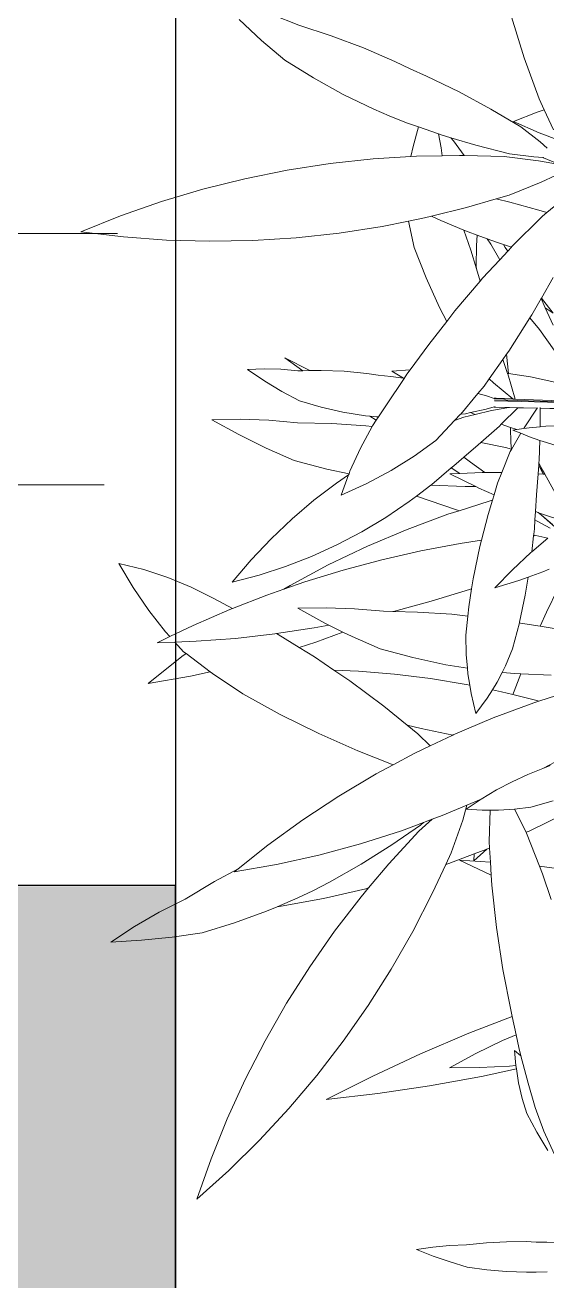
# Model space of a CAD drawing. Header units: millimetres. Extents: x 8 to 218431, y 13 to 56484.
# Drawn here: x 41030 to 41268, y 15772 to 16346 of the extents above; entities that cross this region are included whole.
import ezdxf

# ---------------------------------------------------------------- set-up
doc = ezdxf.new("R2010")
doc.units = ezdxf.units.MM
doc.header["$MEASUREMENT"] = 0
doc.linetypes.add('HIDDEN2', pattern=[0.1875, 0.125, -0.0625])
doc.layers.add('AS', color=8, linetype='HIDDEN2', lineweight=5)
doc.layers.add('Edges', color=7, linetype='Continuous', lineweight=18)
doc.layers.add('tampak', color=7, linetype='Continuous')

# ---------------------------------------------------------------- blocks, each defined once
blk = doc.blocks.new('OUTDOOR')
blk.add_line((1833117.56, 62258.33), (1833117.56, 44386.87))
blk = doc.blocks.new('BAMBOOPLAN')
at = {"layer": 'Edges'}
for p, q in [((-5.4882, 8.0973), (-5.3218, 7.8722)), ((-5.3218, 7.8722), (-5.1426, 7.6499)), ((-5.1426, 7.6499), (-5.0866, 7.5928)), ((-6.9712, 7.602), (-6.7829, 7.5929)), ((-6.7829, 7.5929), (-6.5595, 7.5968)), ((-6.5595, 7.5968), (-6.3356, 7.5914)), ((-6.3356, 7.5914), (-6.1138, 7.5742)), ((-6.1138, 7.5742), (-6.0033, 7.5608)), ((-6.0033, 7.5608), (-5.8855, 7.5512)), ((-5.8855, 7.5512), (-5.651, 7.5226)), ((-5.2525, 7.4558), (-5.1257, 7.5642)), ((-5.1257, 7.5642), (-5.0866, 7.5928)), ((-5.0866, 7.5928), (-4.987, 7.491)), ((-7.1627, 7.5008), (-6.9799, 7.4194)), ((-5.651, 7.5226), (-5.4183, 7.4845)), ((-5.4183, 7.4845), (-5.1959, 7.4376)), ((-6.9799, 7.4194), (-6.7949, 7.3469)), ((-5.2525, 7.4558), (-5.069, 7.4399)), ((-5.1959, 7.4376), (-5.044, 7.3865)), ((-5.069, 7.4399), (-4.9271, 7.4365)), ((-5.044, 7.3865), (-4.9885, 7.3639)), ((-6.7949, 7.3469), (-6.5789, 7.299)), ((-6.5789, 7.299), (-6.3609, 7.2606)), ((-5.0504, 7.2812), (-4.9922, 7.297)), ((-4.9922, 7.297), (-4.9901, 7.2976)), ((-4.9903, 7.2948), (-4.9922, 7.297)), ((-6.3609, 7.2606), (-6.1398, 7.2338)), ((-6.1398, 7.2338), (-6.0316, 7.2254)), ((-6.0316, 7.2254), (-5.9097, 7.2202)), ((-5.9097, 7.2202), (-5.8281, 7.2201)), ((-5.8281, 7.2201), (-5.8194, 7.0888)), ((-5.8281, 7.2201), (-5.6888, 7.2199)), ((-5.6888, 7.2199), (-5.642, 7.1394)), ((-5.6888, 7.2199), (-5.6715, 7.2199)), ((-5.6715, 7.2199), (-5.6039, 7.2226)), ((-5.6039, 7.2226), (-5.4339, 7.2293)), ((-5.6039, 7.2226), (-5.5805, 7.2083)), ((-5.4852, 7.1402), (-5.2362, 7.2195)), ((-5.4339, 7.2293), (-5.2074, 7.2489)), ((-5.2362, 7.2195), (-5.0154, 7.2669)), ((-5.2074, 7.2489), (-5.0504, 7.2812)), ((-5.0154, 7.2669), (-4.876, 7.2886)), ((-4.9903, 7.2948), (-4.876, 7.2886)), ((-4.9523, 7.1405), (-4.804, 7.2847)), ((-5.642, 7.1394), (-5.6192, 7.0926)), ((-5.5805, 7.2083), (-5.4852, 7.1402)), ((-5.5123, 7.1316), (-5.4852, 7.1402)), ((-5.123, 6.9927), (-4.9523, 7.1405)), ((-5.8194, 7.0888), (-5.812, 7.0205)), ((-5.7778, 7.0348), (-5.6192, 7.0926)), ((-5.6192, 7.0926), (-5.5123, 7.1316)), ((-4.8524, 6.9645), (-4.7547, 7.1228)), ((-6.0389, 6.926), (-5.812, 7.0205)), ((-5.812, 7.0205), (-5.7778, 7.0348)), ((-5.195, 6.9416), (-5.123, 6.9927)), ((-6.2948, 6.8054), (-6.0389, 6.926)), ((-5.3593, 6.8249), (-5.195, 6.9416)), ((-5.195, 6.9416), (-5.1025, 6.9511)), ((-5.1025, 6.9511), (-4.9066, 6.9634)), ((-4.9973, 6.6773), (-4.8715, 6.9335)), ((-4.9066, 6.9634), (-4.8524, 6.9645)), ((-4.8715, 6.9335), (-4.8524, 6.9645)), ((-6.5451, 6.6734), (-6.2948, 6.8054)), ((-5.557, 6.6965), (-5.3593, 6.8249)), ((-6.789, 6.5302), (-6.5451, 6.6734)), ((-5.6881, 6.6171), (-5.5963, 6.671)), ((-5.5963, 6.671), (-5.557, 6.6965)), ((-5.557, 6.6965), (-5.491, 6.6898)), ((-5.491, 6.6898), (-5.3267, 6.68)), ((-5.3267, 6.68), (-5.2406, 6.5708)), ((-5.3267, 6.68), (-5.2965, 6.6781)), ((-5.2965, 6.6781), (-5.2342, 6.677)), ((-5.2342, 6.677), (-5.2169, 6.6119)), ((-5.2342, 6.677), (-5.1652, 6.6757)), ((-5.1652, 6.6757), (-5.1317, 6.6499)), ((-5.1652, 6.6757), (-5.101, 6.6744)), ((-5.1317, 6.6499), (-5.0429, 6.5739)), ((-5.101, 6.6744), (-5.0524, 6.6755)), ((-5.0524, 6.6755), (-4.9976, 6.6767)), ((-5.0524, 6.6755), (-5.0348, 6.661)), ((-5.0429, 6.5739), (-5.0121, 6.6438)), ((-5.0348, 6.661), (-5.0121, 6.6438)), ((-5.0121, 6.6438), (-4.9976, 6.6767)), ((-4.9976, 6.6767), (-4.9973, 6.6773)), ((-5.8402, 6.5278), (-5.6881, 6.6171)), ((-5.6881, 6.6171), (-5.5977, 6.4667)), ((-5.2406, 6.5708), (-5.1674, 6.4689)), ((-5.2169, 6.6119), (-5.1735, 6.4837)), ((-5.1096, 6.4226), (-5.0429, 6.5739)), ((-4.7041, 6.4249), (-4.675, 6.577)), ((-7.026, 6.3763), (-6.789, 6.5302)), ((-6.0905, 6.3958), (-5.8402, 6.5278)), ((-5.1735, 6.4837), (-5.1674, 6.4689)), ((-6.3465, 6.2752), (-6.0905, 6.3958)), ((-5.5977, 6.4667), (-5.4584, 6.3048)), ((-5.2103, 6.1628), (-5.1182, 6.4004)), ((-5.1674, 6.4689), (-5.1182, 6.4004)), ((-5.1182, 6.4004), (-5.1096, 6.4226)), ((-4.7276, 6.302), (-4.7044, 6.4234)), ((-4.7044, 6.4234), (-4.7041, 6.4249)), ((-4.7044, 6.4234), (-4.6593, 6.3749)), ((-4.7041, 6.4249), (-4.599, 6.3583)), ((-7.2554, 6.2119), (-7.026, 6.3763)), ((-4.6593, 6.3749), (-4.599, 6.3583)), ((-4.6593, 6.3749), (-4.5746, 6.2837)), ((-6.6075, 6.1664), (-6.3465, 6.2752)), ((-5.4584, 6.3048), (-5.313, 6.151)), ((-4.7927, 6.0294), (-4.733, 6.2793)), ((-4.733, 6.2793), (-4.7276, 6.302)), ((-4.733, 6.2793), (-4.6487, 6.2282)), ((-7.4768, 6.0376), (-7.2554, 6.2119)), ((-6.873, 6.0696), (-6.6075, 6.1664)), ((-5.313, 6.151), (-5.2384, 6.0792)), ((-5.2384, 6.0792), (-5.2103, 6.1628)), ((-4.6487, 6.2282), (-4.5142, 6.1319)), ((-7.1423, 5.9851), (-6.873, 6.0696)), ((-5.2991, 5.8986), (-5.2384, 6.0792)), ((-3.5953, 6.0675), (-4.7768, 5.697)), ((-7.6894, 5.8538), (-7.4768, 6.0376)), ((-7.4146, 5.9131), (-7.1423, 5.9851)), ((-4.8114, 5.9644), (-4.7994, 6.0061)), ((-4.7994, 6.0061), (-4.7927, 6.0294)), ((-4.7994, 6.0061), (-4.7453, 5.8901)), ((-3.5958, 6.0666), (-4.7751, 5.6906)), ((-4.4779, 5.7434), (-3.6219, 6.0155)), ((-7.6894, 5.8538), (-7.4146, 5.9131)), ((-4.8539, 5.8165), (-4.8114, 5.9644)), ((-4.8114, 5.9644), (-4.7522, 5.8889)), ((-4.7453, 5.8901), (-4.604, 5.9154)), ((-4.604, 5.9154), (-4.4214, 5.9375)), ((-5.3617, 5.703), (-5.2991, 5.8986)), ((-4.7522, 5.8889), (-4.7453, 5.8901)), ((-4.7522, 5.8889), (-4.7499, 5.886)), ((-4.7499, 5.886), (-4.6513, 5.7465)), ((-4.6513, 5.7465), (-4.3082, 5.8498)), ((-4.6504, 5.7452), (-4.3082, 5.8498)), ((-4.8927, 5.7013), (-4.8702, 5.76)), ((-4.8702, 5.76), (-4.8539, 5.8165)), ((-4.8539, 5.8165), (-4.8189, 5.8007)), ((-4.8189, 5.8007), (-4.665, 5.7424)), ((-4.779, 5.7059), (-4.6627, 5.7415)), ((-4.7687, 5.7111), (-4.665, 5.7424)), ((-4.665, 5.7424), (-4.6627, 5.7415)), ((-4.6627, 5.7415), (-4.6622, 5.7416)), ((-4.6622, 5.7416), (-4.6617, 5.7418)), ((-4.6617, 5.7418), (-4.661, 5.742)), ((-4.661, 5.742), (-4.6504, 5.7452)), ((-4.6513, 5.7465), (-4.6504, 5.7452)), ((-4.4951, 5.7379), (-4.4943, 5.741)), ((-4.4779, 5.7434), (-4.4797, 5.7485)), ((-4.4775, 5.7424), (-4.4779, 5.7434)), ((-4.4775, 5.7424), (-4.2936, 5.8001)), ((-4.437, 5.6289), (-4.4775, 5.7424)), ((-5.4724, 5.6554), (-5.3617, 5.703)), ((-5.3808, 5.6376), (-5.3724, 5.6695)), ((-5.3724, 5.6695), (-5.3617, 5.703)), ((-4.9551, 5.5383), (-4.8927, 5.7013)), ((-4.8927, 5.7013), (-4.8338, 5.7047)), ((-4.8338, 5.7047), (-4.7807, 5.7048)), ((-4.7792, 5.708), (-4.7807, 5.7048)), ((-4.7807, 5.7048), (-4.7802, 5.7048)), ((-4.7792, 5.708), (-4.7788, 5.7081)), ((-4.7788, 5.7081), (-4.7687, 5.7111)), ((-4.7731, 5.6249), (-4.6721, 5.6813)), ((-4.7533, 5.6558), (-4.4951, 5.7379)), ((-4.7533, 5.6558), (-4.6721, 5.6813)), ((-4.6833, 5.5609), (-4.6154, 5.6991)), ((-4.6721, 5.6813), (-4.6154, 5.6991)), ((-4.6154, 5.6991), (-4.4954, 5.7367)), ((-4.5341, 5.5891), (-4.4954, 5.7367)), ((-4.4954, 5.7367), (-4.4951, 5.7379)), ((-4.4031, 5.6441), (-4.3002, 5.6837)), ((-5.7649, 5.5547), (-5.6204, 5.5884)), ((-5.6204, 5.5884), (-5.547, 5.6016)), ((-5.547, 5.6016), (-5.467, 5.621)), ((-5.4724, 5.6554), (-5.3839, 5.637)), ((-5.467, 5.621), (-5.3839, 5.637)), ((-5.4337, 5.4373), (-5.3808, 5.6376)), ((-5.3839, 5.637), (-5.3808, 5.6376)), ((-4.8969, 5.5684), (-4.8085, 5.6232)), ((-4.8642, 5.5669), (-4.7731, 5.6249)), ((-4.8085, 5.6232), (-4.7645, 5.6542)), ((-4.7623, 5.6529), (-4.7645, 5.6542)), ((-4.7645, 5.6542), (-4.7644, 5.6542)), ((-4.7623, 5.6529), (-4.7533, 5.6558)), ((-4.5765, 5.5619), (-4.5353, 5.583)), ((-4.5353, 5.583), (-4.503, 5.5995)), ((-4.5353, 5.583), (-4.5341, 5.5891)), ((-4.503, 5.5995), (-4.437, 5.6289)), ((-4.437, 5.6289), (-4.4031, 5.6441)), ((-6.1611, 5.5097), (-6.0221, 5.4692)), ((-6.1611, 5.5097), (-5.9787, 5.485)), ((-5.9787, 5.485), (-5.9102, 5.5099)), ((-5.9102, 5.5099), (-5.7649, 5.5547)), ((-4.9789, 5.4848), (-4.9559, 5.5364)), ((-4.9789, 5.4848), (-4.9288, 5.5258)), ((-4.9559, 5.5364), (-4.9255, 5.5507)), ((-4.9559, 5.5364), (-4.9551, 5.5383)), ((-4.9288, 5.5258), (-4.8642, 5.5669)), ((-4.9255, 5.5507), (-4.8969, 5.5684)), ((-4.8969, 5.5684), (-4.8642, 5.5669)), ((-4.7694, 5.4049), (-4.6906, 5.5461)), ((-4.6906, 5.5461), (-4.6833, 5.5609)), ((-4.6833, 5.5609), (-4.619, 5.5615)), ((-4.619, 5.5615), (-4.5765, 5.5619)), ((-4.619, 5.5615), (-4.5839, 5.4663)), ((-4.5995, 5.5501), (-4.5765, 5.5619)), ((-4.5995, 5.5501), (-4.5424, 5.5475)), ((-4.5665, 5.4273), (-4.5424, 5.5475)), ((-4.5424, 5.5475), (-4.4817, 5.5446)), ((-4.4817, 5.5446), (-4.4097, 5.5444)), ((-4.3727, 5.4205), (-4.4097, 5.5444)), ((-4.4097, 5.5444), (-4.3646, 5.5443)), ((-4.3646, 5.5443), (-4.2486, 5.5492)), ((-6.2656, 5.3991), (-6.161, 5.4322)), ((-6.161, 5.4322), (-6.0525, 5.4582)), ((-6.0525, 5.4582), (-6.0221, 5.4692)), ((-6.0221, 5.4692), (-5.9787, 5.485)), ((-5.4568, 5.345), (-5.4337, 5.4373)), ((-5.0517, 5.3211), (-4.9789, 5.4848)), ((-4.7694, 5.4049), (-4.6062, 5.4263)), ((-4.6062, 5.4263), (-4.5675, 5.4296)), ((-4.5839, 5.4663), (-4.5675, 5.4296)), ((-4.5763, 5.2646), (-4.5695, 5.4124)), ((-4.5695, 5.4124), (-4.5665, 5.4273)), ((-4.5675, 5.4296), (-4.5665, 5.4273)), ((-4.3684, 5.4044), (-4.3727, 5.4205)), ((-6.3661, 5.359), (-6.2656, 5.3991)), ((-6.3661, 5.359), (-6.2356, 5.3243)), ((-5.5402, 5.3248), (-5.5107, 5.3317)), ((-5.5107, 5.3317), (-5.4697, 5.3413)), ((-5.5107, 5.3317), (-5.4631, 5.3198)), ((-5.4697, 5.3413), (-5.4568, 5.345)), ((-5.4631, 5.3198), (-5.4568, 5.345)), ((-4.8443, 5.2777), (-4.7808, 5.3845)), ((-4.7808, 5.3845), (-4.7694, 5.4049)), ((-4.3684, 5.4044), (-4.3434, 5.3778)), ((-4.3642, 5.3889), (-4.3684, 5.4044)), ((-4.3642, 5.3889), (-4.3183, 5.3431)), ((-4.3496, 5.3341), (-4.3642, 5.3889)), ((-4.3496, 5.3341), (-4.3183, 5.3431)), ((-4.3138, 5.2003), (-4.3496, 5.3341)), ((-4.3434, 5.3778), (-4.3081, 5.3461)), ((-4.3183, 5.3431), (-4.3081, 5.3461)), ((-4.3081, 5.3461), (-4.1349, 5.1903)), ((-6.2356, 5.3243), (-6.1065, 5.2963)), ((-6.1065, 5.2963), (-5.979, 5.2752)), ((-5.979, 5.2752), (-5.8322, 5.283)), ((-5.8322, 5.283), (-5.687, 5.2984)), ((-5.7312, 5.2045), (-5.5153, 5.264)), ((-5.687, 5.2984), (-5.5402, 5.3248)), ((-5.5153, 5.264), (-5.4745, 5.2729)), ((-5.5017, 5.1137), (-5.4745, 5.2729)), ((-5.4745, 5.2729), (-5.4739, 5.2767)), ((-5.4739, 5.2767), (-5.4631, 5.3198)), ((-5.1519, 5.1788), (-5.0517, 5.3211)), ((-4.8882, 5.2039), (-4.8443, 5.2777)), ((-4.8443, 5.2777), (-4.7915, 5.2621)), ((-4.7915, 5.2621), (-4.6827, 5.2286)), ((-4.6827, 5.2286), (-4.5763, 5.2646)), ((-4.5798, 5.1894), (-4.5763, 5.2646)), ((-5.9439, 5.1362), (-5.7312, 5.2045)), ((-5.2635, 5.0413), (-5.1519, 5.1788)), ((-4.9832, 5.0428), (-4.8985, 5.1865)), ((-4.8985, 5.1865), (-4.8882, 5.2039)), ((-4.8985, 5.1865), (-4.8335, 5.1704)), ((-4.8955, 5.1462), (-4.8335, 5.1704)), ((-4.8335, 5.1704), (-4.6992, 5.223)), ((-4.6992, 5.223), (-4.6827, 5.2286)), ((-4.577, 5.1105), (-4.5798, 5.1894)), ((-4.2853, 5.0953), (-4.3138, 5.2003)), ((-6.3056, 5.036), (-6.1268, 5.0906)), ((-6.1268, 5.0906), (-5.9439, 5.1362)), ((-5.517, 4.9487), (-5.5017, 5.1137)), ((-4.9883, 5.0351), (-4.7722, 5.0999)), ((-4.8955, 5.1462), (-4.7078, 5.1221)), ((-4.7722, 5.0999), (-4.7078, 5.1221)), ((-4.7078, 5.1221), (-4.6864, 5.1194)), ((-4.6864, 5.1194), (-4.577, 5.1105)), ((-4.5758, 5.074), (-4.577, 5.1105)), ((-4.2853, 5.0953), (-4.2662, 5.0947)), ((-4.2712, 5.043), (-4.2853, 5.0953)), ((-4.2662, 5.0947), (-4.241, 5.0864)), ((-4.2662, 5.0947), (-4.2643, 5.0946)), ((-4.2643, 5.0946), (-4.0636, 5.0965)), ((-4.241, 5.0864), (-4.1069, 5.0302)), ((-4.241, 5.0864), (-4.1529, 5.051)), ((-6.4797, 4.9724), (-6.3056, 5.036)), ((-5.3862, 4.9089), (-5.2635, 5.0413)), ((-5.0532, 4.9376), (-4.9883, 5.0351)), ((-4.9883, 5.0351), (-4.9832, 5.0428)), ((-4.7588, 4.9382), (-4.5943, 5.0613)), ((-4.5943, 5.0613), (-4.5758, 5.074)), ((-4.5723, 4.9757), (-4.5758, 5.074)), ((-4.2712, 5.043), (-4.2539, 5.0392)), ((-4.2561, 4.9875), (-4.2712, 5.043)), ((-4.2539, 5.0392), (-4.1601, 5.0247)), ((-6.4797, 4.9724), (-6.281, 4.9384)), ((-6.281, 4.9384), (-6.0825, 4.9133)), ((-5.6638, 4.9137), (-5.5172, 4.9312)), ((-5.5749, 4.8475), (-5.5174, 4.9244)), ((-5.5197, 4.7819), (-5.5174, 4.9244)), ((-5.5174, 4.9244), (-5.5172, 4.9312)), ((-5.5172, 4.9312), (-5.517, 4.9487)), ((-5.0862, 4.8881), (-5.0532, 4.9376)), ((-5.0532, 4.9376), (-4.7779, 4.9373)), ((-4.8205, 4.892), (-4.7588, 4.9382)), ((-4.7779, 4.9373), (-4.7588, 4.9382)), ((-4.5582, 4.8041), (-4.5723, 4.9757)), ((-4.2484, 4.9526), (-4.2561, 4.9875)), ((-4.2484, 4.9526), (-4.2415, 4.9439)), ((-4.246, 4.9421), (-4.2484, 4.9526)), ((-4.246, 4.9421), (-4.2415, 4.9439)), ((-4.2231, 4.8393), (-4.246, 4.9421)), ((-4.2415, 4.9439), (-4.232, 4.9477)), ((-4.232, 4.9477), (-4.1527, 4.9585)), ((-4.2231, 4.8393), (-4.1527, 4.9585)), ((-6.0825, 4.9133), (-5.8845, 4.8973)), ((-5.8845, 4.8973), (-5.6638, 4.9137)), ((-5.6779, 4.6928), (-5.5749, 4.8475)), ((-5.5197, 4.7819), (-5.3862, 4.9089)), ((-5.1969, 4.7402), (-5.0862, 4.8881)), ((-5.0391, 4.7125), (-4.8205, 4.892)), ((-4.2269, 4.833), (-4.2231, 4.8393)), ((-4.6826, 4.7389), (-4.5582, 4.8041)), ((-4.5547, 4.7614), (-4.5582, 4.8041)), ((-4.5271, 4.5469), (-4.5547, 4.7614)), ((-4.3041, 4.6874), (-4.2269, 4.833)), ((-4.1127, 4.7383), (-4.0787, 4.7682)), ((-5.7728, 4.5317), (-5.6779, 4.6928)), ((-5.3151, 4.5994), (-5.1969, 4.7402)), ((-5.2494, 4.5231), (-5.0391, 4.7125)), ((-4.909, 4.6094), (-4.6826, 4.7389)), ((-4.3745, 4.5388), (-4.3041, 4.6874)), ((-4.2415, 4.6355), (-4.1912, 4.6756)), ((-4.1912, 4.6756), (-4.1127, 4.7383)), ((-4.1706, 4.5581), (-4.1912, 4.6756)), ((-5.4405, 4.4661), (-5.3151, 4.5994)), ((-5.1311, 4.4712), (-4.909, 4.6094)), ((-4.3745, 4.5388), (-4.2415, 4.6355)), ((-4.0041, 4.4987), (-3.9829, 4.6712)), ((-5.8595, 4.3646), (-5.7728, 4.5317)), ((-5.4509, 4.3245), (-5.2494, 4.5231)), ((-4.5157, 4.4829), (-4.5271, 4.5469)), ((-4.1478, 4.3792), (-4.1706, 4.5581)), ((-5.5727, 4.3406), (-5.4405, 4.4661)), ((-5.3482, 4.3247), (-5.1311, 4.4712)), ((-4.7381, 4.3199), (-4.5265, 4.4744)), ((-4.5265, 4.4744), (-4.5157, 4.4829)), ((-4.4947, 4.3651), (-4.5157, 4.4829)), ((-4.0119, 4.3975), (-4.0041, 4.4987)), ((-5.9378, 4.192), (-5.8595, 4.3646)), ((-4.481, 4.3062), (-4.4947, 4.3651)), ((-4.1475, 4.3737), (-4.1478, 4.3792)), ((-4.1475, 4.3737), (-4.1409, 4.3752)), ((-4.1352, 4.2005), (-4.1475, 4.3737)), ((-4.1409, 4.3752), (-4.0119, 4.3975)), ((-4.0119, 4.3975), (-3.9082, 4.4154)), ((-5.7115, 4.2233), (-5.5727, 4.3406)), ((-5.6431, 4.117), (-5.4509, 4.3245)), ((-5.5599, 4.1702), (-5.3482, 4.3247)), ((-4.9498, 4.1771), (-4.7381, 4.3199)), ((-4.7994, 4.2243), (-4.5835, 4.2838)), ((-4.5835, 4.2838), (-4.481, 4.3062)), ((-4.4525, 4.184), (-4.481, 4.3062)), ((-6.0073, 4.0142), (-5.9378, 4.192)), ((-5.8565, 4.1144), (-5.7115, 4.2233)), ((-4.9516, 4.1755), (-4.7994, 4.2243)), ((-4.4098, 4.0661), (-4.4525, 4.184)), ((-4.1423, 4.0799), (-4.1352, 4.2005)), ((-6.0073, 4.0142), (-5.8565, 4.1144)), ((-5.6747, 4.0797), (-5.5599, 4.1702)), ((-5.6747, 4.0797), (-5.6431, 4.117)), ((-5.3738, 4.0558), (-5.195, 4.1104)), ((-5.195, 4.1104), (-5.0121, 4.1561)), ((-5.0121, 4.1561), (-4.9527, 4.1751)), ((-4.9527, 4.1751), (-4.9498, 4.1771)), ((-4.9527, 4.1751), (-4.9516, 4.1755)), ((-4.9516, 4.1755), (-4.9498, 4.1771)), ((-4.0305, 4.0627), (-3.8404, 4.1197)), ((-5.7656, 4.0081), (-5.6747, 4.0797)), ((-5.5479, 3.9922), (-5.3738, 4.0558)), ((-4.3728, 3.984), (-4.4098, 4.0661)), ((-4.1594, 3.9597), (-4.1493, 4.0306)), ((-4.1493, 4.0306), (-4.1423, 4.0799)), ((-4.1493, 4.0306), (-4.0685, 4.0513)), ((-4.0685, 4.0513), (-4.0305, 4.0627)), ((-4.0343, 3.9423), (-4.0305, 4.0627)), ((-3.8612, 3.9324), (-3.6625, 4.0811)), ((-5.9493, 3.852), (-5.7656, 4.0081)), ((-5.5479, 3.9922), (-5.3493, 3.9582)), ((-5.4037, 3.9057), (-5.3186, 3.9544)), ((-5.3644, 3.8211), (-5.2176, 3.9416)), ((-5.3493, 3.9582), (-5.3186, 3.9544)), ((-5.3186, 3.9544), (-5.2176, 3.9416)), ((-5.2176, 3.9416), (-5.1507, 3.9332)), ((-4.732, 3.9335), (-4.5122, 3.9597)), ((-4.5122, 3.9597), (-4.3728, 3.984)), ((-4.3572, 3.9495), (-4.3728, 3.984)), ((-4.3218, 3.884), (-4.3572, 3.9495)), ((-4.1722, 3.9032), (-4.1594, 3.9597)), ((-4.0347, 3.9178), (-4.0343, 3.9423)), ((-6.7469, 3.8883), (-6.5809, 3.9034)), ((-6.7469, 3.8883), (-6.6064, 3.7691)), ((-6.5809, 3.9034), (-6.4151, 3.9058)), ((-6.4151, 3.9058), (-6.2501, 3.8956)), ((-6.2501, 3.8956), (-6.0862, 3.8728)), ((-6.0862, 3.8728), (-5.9493, 3.852)), ((-5.6238, 3.7905), (-5.4037, 3.9057)), ((-5.1507, 3.9332), (-4.9527, 3.9171)), ((-4.9527, 3.9171), (-4.732, 3.9335)), ((-4.5781, 3.8414), (-4.345, 3.881)), ((-4.345, 3.881), (-4.3218, 3.884)), ((-4.2951, 3.8346), (-4.3218, 3.884)), ((-4.1864, 3.8402), (-4.1722, 3.9032)), ((-4.1722, 3.9032), (-4.1106, 3.9111)), ((-4.1106, 3.9111), (-4.0347, 3.9178)), ((-4.1073, 3.7323), (-3.8888, 3.9118)), ((-4.0347, 3.9178), (-3.8753, 3.9317)), ((-3.8888, 3.9118), (-3.8612, 3.9324)), ((-3.8753, 3.9317), (-3.8612, 3.9324)), ((-6.1569, 3.6628), (-5.9647, 3.8388)), ((-5.9647, 3.8388), (-5.9493, 3.852)), ((-5.8674, 3.6739), (-5.6339, 3.7852)), ((-5.6339, 3.7852), (-5.6238, 3.7905)), ((-5.6238, 3.7905), (-5.6131, 3.7883)), ((-5.6131, 3.7883), (-5.4549, 3.7533)), ((-5.4549, 3.7533), (-5.3644, 3.8211)), ((-5.0376, 3.7343), (-4.8091, 3.7924)), ((-4.8091, 3.7924), (-4.5781, 3.8414)), ((-4.2234, 3.7217), (-4.2951, 3.8346)), ((-4.2234, 3.7217), (-4.1864, 3.8402)), ((-6.6064, 3.7691), (-6.4617, 3.6613)), ((-5.4549, 3.7533), (-5.3409, 3.7282)), ((-5.3409, 3.7282), (-5.1921, 3.6881)), ((-5.1921, 3.6881), (-5.0376, 3.7343)), ((-4.3176, 3.5429), (-4.1073, 3.7323)), ((-6.4617, 3.6613), (-6.3131, 3.565)), ((-6.2765, 3.5447), (-6.1569, 3.6628)), ((-6.1034, 3.5723), (-5.8674, 3.6739)), ((-5.1921, 3.6881), (-5.0719, 3.6558)), ((-5.0719, 3.6558), (-4.8066, 3.5714)), ((-6.3416, 3.4805), (-6.2765, 3.5447)), ((-6.3131, 3.565), (-6.2765, 3.5447)), ((-6.2349, 3.5216), (-6.1034, 3.5723)), ((-4.8066, 3.5714), (-4.6235, 3.5047)), ((-4.5291, 3.513), (-4.3208, 3.5398)), ((-4.437, 3.4253), (-4.3208, 3.5398)), ((-4.3208, 3.5398), (-4.3176, 3.5429)), ((-3.7724, 3.4558), (-3.6932, 3.5261)), ((-3.6932, 3.5261), (-3.6302, 3.594)), ((-3.6932, 3.5261), (-3.6543, 3.5606)), ((-6.3416, 3.4805), (-6.2349, 3.5216)), ((-6.3099, 3.2095), (-6.1594, 3.4469)), ((-6.2349, 3.5216), (-6.1609, 3.4806)), ((-6.1609, 3.4806), (-6.1405, 3.474)), ((-6.1594, 3.4469), (-6.1405, 3.474)), ((-6.1405, 3.474), (-5.9533, 3.4137)), ((-4.6235, 3.5047), (-4.5291, 3.513)), ((-4.6235, 3.5047), (-4.5384, 3.4737)), ((-4.5384, 3.4737), (-4.437, 3.4253)), ((-3.8546, 3.3778), (-3.7724, 3.4558)), ((-6.064, 3.3456), (-5.9533, 3.4137)), ((-5.9533, 3.4137), (-5.9346, 3.4077)), ((-5.9346, 3.4077), (-5.7051, 3.347)), ((-4.5191, 3.3443), (-4.437, 3.4253)), ((-3.9334, 3.2942), (-3.8546, 3.3778)), ((-6.3099, 3.2095), (-6.064, 3.3456)), ((-5.7051, 3.347), (-5.4289, 3.2988)), ((-5.4289, 3.2988), (-5.151, 3.2631)), ((-4.6247, 3.2303), (-4.5191, 3.3443)), ((-4.008, 3.2059), (-3.9334, 3.2942)), ((-3.6847, 3.2621), (-3.5601, 3.3473)), ((-3.6451, 3.11), (-3.4452, 3.3098)), ((-5.151, 3.2631), (-4.8719, 3.2402)), ((-4.8719, 3.2402), (-4.6247, 3.2303)), ((-4.7114, 3.1368), (-4.6247, 3.2303)), ((-4.0834, 3.1381), (-4.008, 3.2059)), ((-4.0799, 3.1113), (-4.0085, 3.2053)), ((-4.0085, 3.2053), (-4.008, 3.2059)), ((-3.8787, 3.1735), (-3.7823, 3.2139)), ((-3.7823, 3.2139), (-3.7807, 3.2145)), ((-3.6606, 3.0959), (-3.7823, 3.2139)), ((-3.7807, 3.2145), (-3.6847, 3.2621)), ((-4.8938, 2.921), (-4.7114, 3.1368)), ((-4.214, 3.0204), (-4.0834, 3.1381)), ((-4.078, 3.0366), (-4.0834, 3.1381)), ((-4.0799, 3.1113), (-3.9785, 3.139)), ((-3.9785, 3.139), (-3.9292, 3.1561)), ((-3.9292, 3.1561), (-3.8787, 3.1735)), ((-3.869, 2.9611), (-3.9292, 3.1561)), ((-4.0791, 2.8108), (-4.078, 3.0366)), ((-3.6606, 3.0959), (-3.6451, 3.11)), ((-3.6562, 3.0917), (-3.6606, 3.0959)), ((-3.5059, 2.9149), (-3.6562, 3.0917)), ((-4.3243, 2.875), (-4.2683, 2.9759)), ((-4.3155, 2.9371), (-4.2683, 2.9759)), ((-4.2683, 2.9759), (-4.214, 3.0204)), ((-3.8523, 2.921), (-3.869, 2.9611)), ((-3.5059, 2.9149), (-3.2479, 2.9686)), ((-5.0661, 2.6975), (-4.8938, 2.921)), ((-4.4619, 2.7326), (-4.3275, 2.916)), ((-4.4399, 2.6092), (-4.3243, 2.875)), ((-4.4326, 2.8409), (-4.3155, 2.9371)), ((-4.3275, 2.916), (-4.3155, 2.9371)), ((-3.9352, 2.8518), (-3.8666, 2.909)), ((-3.9232, 2.8095), (-3.8666, 2.909)), ((-3.8666, 2.909), (-3.8541, 2.9194)), ((-3.8541, 2.9194), (-3.8523, 2.921)), ((-3.8169, 2.8365), (-3.8523, 2.921)), ((-3.4713, 2.8743), (-3.5059, 2.9149)), ((-3.3623, 2.7348), (-3.4713, 2.8743)), ((-4.6588, 2.6716), (-4.4326, 2.8409)), ((-4.0877, 2.7261), (-4.0791, 2.8108)), ((-4.0715, 2.7383), (-3.9352, 2.8518)), ((-4.0117, 2.7813), (-3.8169, 2.8365)), ((-3.9232, 2.8095), (-3.9352, 2.8518)), ((-3.7842, 2.7581), (-3.8169, 2.8365)), ((-4.6112, 2.5476), (-4.4619, 2.7326)), ((-4.1084, 2.5225), (-4.0877, 2.7261)), ((-4.0877, 2.7261), (-4.0715, 2.7383)), ((-4.0117, 2.7813), (-3.7842, 2.7581)), ((-3.759, 2.6977), (-3.7842, 2.7581)), ((-5.2276, 2.4667), (-5.0661, 2.6975)), ((-4.8923, 2.513), (-4.6588, 2.6716)), ((-3.6412, 2.4455), (-3.759, 2.6977)), ((-4.7683, 2.3685), (-4.6112, 2.5476)), ((-4.5141, 2.4176), (-4.4399, 2.6092)), ((-5.3607, 2.2568), (-5.2276, 2.4667)), ((-5.1322, 2.3655), (-4.8923, 2.513)), ((-4.1486, 2.2428), (-4.1084, 2.5225)), ((-4.7695, 2.257), (-4.5298, 2.4067)), ((-4.5419, 2.3457), (-4.5141, 2.4176)), ((-4.5298, 2.4067), (-4.5141, 2.4176)), ((-3.5119, 2.1987), (-3.6412, 2.4455)), ((-5.3782, 2.2293), (-5.1322, 2.3655)), ((-4.8524, 2.2801), (-4.7683, 2.3685)), ((-4.6319, 2.0775), (-4.5419, 2.3457)), ((-5.4796, 2.1274), (-5.3607, 2.2568)), ((-5.3782, 2.2293), (-5.3607, 2.2568)), ((-5.0154, 2.1185), (-4.7695, 2.257)), ((-4.9301, 2.2042), (-4.8524, 2.2801)), ((-4.2014, 1.9649), (-4.1486, 2.2428)), ((-5.0386, 2.1068), (-4.9301, 2.2042)), ((-3.3716, 1.9579), (-3.5119, 2.1987)), ((-5.6237, 1.9566), (-5.4796, 2.1274)), ((-5.2682, 1.9167), (-5.0958, 2.0555)), ((-5.0958, 2.0555), (-5.0386, 2.1068)), ((-5.0386, 2.1068), (-5.0154, 2.1185)), ((-4.7097, 1.8055), (-4.6319, 2.0775)), ((-5.7545, 1.8209), (-5.6237, 1.9566)), ((-5.4465, 1.7856), (-5.2682, 1.9167)), ((-4.2668, 1.6896), (-4.2014, 1.9649)), ((-3.5854, 1.7343), (-3.3546, 1.9298)), ((-3.3546, 1.9298), (-3.3716, 1.9579)), ((-3.2913, 1.8247), (-3.3546, 1.9298)), ((-5.877, 1.6797), (-5.7545, 1.8209)), ((-4.7751, 1.5302), (-4.7097, 1.8055)), ((-3.362, 1.7605), (-3.2913, 1.8247)), ((-3.2474, 1.7519), (-3.2913, 1.8247)), ((-5.6229, 1.6942), (-5.4465, 1.7856)), ((-3.8412, 1.5032), (-3.5854, 1.7343)), ((-3.5002, 1.6232), (-3.362, 1.7605)), ((-3.2676, 1.7239), (-3.2159, 1.7053)), ((-3.2676, 1.7239), (-3.2269, 1.6354)), ((-3.2159, 1.7053), (-3.2474, 1.7519)), ((-5.9909, 1.5335), (-5.877, 1.6797)), ((-5.8045, 1.6101), (-5.6229, 1.6942)), ((-4.3446, 1.4176), (-4.2668, 1.6896)), ((-3.1129, 1.5529), (-3.2159, 1.7053)), ((-5.9909, 1.5335), (-5.8045, 1.6101)), ((-3.6316, 1.4802), (-3.5002, 1.6232)), ((-3.447, 1.545), (-3.2651, 1.618)), ((-3.4166, 1.4937), (-3.2165, 1.6148)), ((-3.2651, 1.618), (-3.2269, 1.6354)), ((-3.2269, 1.6354), (-3.2226, 1.626)), ((-3.2226, 1.626), (-3.2165, 1.6148)), ((-3.2165, 1.6148), (-3.1725, 1.5331)), ((-4.8279, 1.2523), (-4.7751, 1.5302)), ((-4.0881, 1.2653), (-3.8412, 1.5032)), ((-3.7164, 1.3253), (-3.4166, 1.4937)), ((-3.6316, 1.4802), (-3.447, 1.545)), ((-3.1725, 1.5331), (-3.1175, 1.4453)), ((-3.0186, 1.4169), (-3.1129, 1.5529)), ((-4.4346, 1.1494), (-4.3446, 1.4176)), ((-3.1175, 1.4453), (-3.0577, 1.3629)), ((-2.9142, 1.2887), (-3.0186, 1.4169)), ((-4.0196, 1.1676), (-3.7164, 1.3253)), ((-3.0577, 1.3629), (-2.9557, 1.2683)), ((-4.8681, 0.9726), (-4.8279, 1.2523)), ((-4.3254, 1.0212), (-4.0881, 1.2653)), ((-2.9557, 1.2683), (-2.8491, 1.1794)), ((-2.8, 1.1685), (-2.9142, 1.2887)), ((-4.5366, 0.8859), (-4.4346, 1.1494)), ((-4.3254, 1.0212), (-4.0196, 1.1676)), ((-4.8954, 0.6917), (-4.8681, 0.9726)), ((-4.6502, 0.6276), (-4.5366, 0.8859)), ((-4.9099, 0.4104), (-4.8954, 0.6917)), ((-4.7753, 0.3752), (-4.6502, 0.6276)), ((-2.7873, 0.5701), (-2.7249, 0.5891)), ((-2.7249, 0.5891), (-2.6596, 0.6118)), ((-2.6596, 0.6118), (-2.5274, 0.6519)), ((-3.0311, 0.477), (-2.91, 0.527)), ((-2.91, 0.527), (-2.7873, 0.5701)), ((-4.9116, 0.1293), (-4.9099, 0.4104)), ((-3.2526, 0.3825), (-3.1497, 0.4221)), ((-3.1497, 0.4221), (-3.0311, 0.477)), ((-2.6608, 0.4029), (-2.5944, 0.4289)), ((-4.9116, 0.1293), (-4.7753, 0.3752)), ((-3.449, 0.2885), (-3.3525, 0.3379)), ((-3.3525, 0.3379), (-3.2526, 0.3825)), ((-2.9711, 0.313), (-2.8454, 0.344)), ((-2.8454, 0.344), (-2.7208, 0.3818)), ((-2.7208, 0.3818), (-2.6608, 0.4029)), ((-3.449, 0.2885), (-3.3313, 0.2831)), ((-3.3313, 0.2831), (-3.2142, 0.2827)), ((-3.2142, 0.2827), (-3.0981, 0.2876)), ((-3.0981, 0.2876), (-2.9711, 0.313))]:
    blk.add_line(p, q, dxfattribs=at)
blk = doc.blocks.new('KOLOM')
at = {"layer": 'tampak', "transparency": 33554687}
h = blk.add_hatch(color=5, dxfattribs=at)
h.dxf.hatch_style = 1
h.paths.add_polyline_path([(1780621.98, 55617.67), (1780421.98, 55617.67), (1780421.98, 55217.67), (1780621.98, 55217.67)])
h.paths.add_polyline_path([(1780621.98, 52920.47), (1780421.98, 52920.47), (1780421.98, 52520.47), (1780621.98, 52520.47)])
h.paths.add_polyline_path([(1780621.98, 50225.87), (1780421.98, 50225.87), (1780421.98, 49825.87), (1780621.98, 49825.87)])
h.paths.add_polyline_path([(1780621.98, 47518.78), (1780421.98, 47518.78), (1780421.98, 47118.78), (1780621.98, 47118.78)])
h.paths.add_polyline_path([(1780621.98, 44836.68), (1780421.98, 44836.68), (1780421.98, 44436.68), (1780621.98, 44436.68)])
blk.add_lwpolyline([(1780422.2, 52920.96), (1780422.2, 52520.96), (1780622.2, 52520.96), (1780622.2, 52920.96), (1780422.2, 52920.96)])
blk = doc.blocks.new('GRID')
at = {"layer": 'AS', "ltscale": 1000}
for p, q in [((1830263.03, 43110.57), (1830263.03, 63784.83)), ((1814174.01, 53218.81), (1830263.03, 53218.81)), ((1813230.44, 53103.95), (1830263.03, 53103.95))]:
    blk.add_line(p, q, dxfattribs=at)

msp = doc.modelspace()

# ---------------------------------------------------------------- linework, layer by layer
msp.add_lwpolyline([(41098.45, 18431.4), (41098.45, 7668.78), (40598.45, 7668.78), (40598.45, 18431.4), (41098.45, 18431.4)])

# ---------------------------------------------------------------- block references
for name, p in [('GRID', (-1789164.58, -36968.38)), ('KOLOM', (-1739523.75, -36968.38)), ('OUTDOOR', (-1792019.11, -36968.38))]:
    msp.add_blockref(name, p)
at = {"xscale": 69.97983938875464, "yscale": 69.97983938875464, "zscale": 69.97983938875464, "rotation": 340.9588725647666}
msp.add_blockref('BAMBOOPLAN', (41430.14, 15688.47), dxfattribs=at)

doc.saveas('drawing.dxf')
